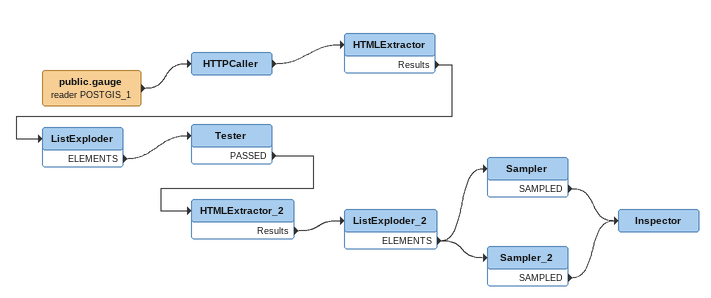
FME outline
public.gauge (reader POSTGIS_1)
    -> HTTPCaller
HTTPCaller
    -> HTMLExtractor
HTMLExtractor
    Results -> ListExploder
ListExploder
    ELEMENTS -> Tester
Tester
    PASSED -> HTMLExtractor_2
HTMLExtractor_2
    Results -> ListExploder_2
ListExploder_2
    ELEMENTS -> Sampler
    ELEMENTS -> Sampler_2
Sampler
    SAMPLED -> Inspector
Sampler_2
    SAMPLED -> Inspector
Inspector
